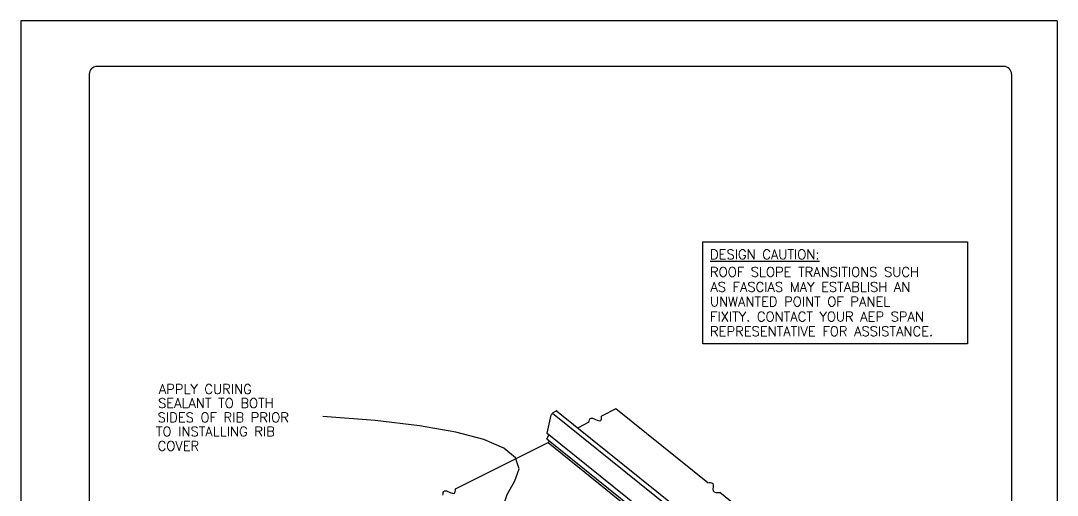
# Model space of a CAD drawing. Extents: x 119.1 to 127.6, y -14.5 to -3.5.
# Drawn here: x 119.08 to 127.58, y -7.37 to -3.48 of the extents above; entities that cross this region are included whole.
import ezdxf

# ---------------------------------------------------------------- set-up
doc = ezdxf.new("R2010")
doc.units = 0
doc.header["$LTSCALE"] = 0.5
doc.header["$MEASUREMENT"] = 0
for name, color, linetype in [('BORDER', 9, 'CONTINUOUS'), ('DIM', 4, 'CONTINUOUS'), ('DWG', 2, 'CONTINUOUS')]:
    doc.layers.add(name, color=color, linetype=linetype)
doc.styles.get("Standard").update_dxf_attribs({"font": 'romans.shx'})

msp = doc.modelspace()

# ---------------------------------------------------------------- linework, layer by layer
at = {"layer": 'BORDER'}
for p, q in [((127.5798, -3.4766), (119.0798, -3.4766)), ((119.0798, -3.4766), (119.0798, -14.4766)), ((127.5798, -3.4766), (127.5798, -14.4766)), ((127.1423, -3.8516), (119.7048, -3.8516)), ((119.6423, -3.9141), (119.6423, -14.0391)), ((127.2048, -3.9141), (127.2048, -14.0391))]:
    msp.add_line(p, q, dxfattribs=at)
for centre, start, end in [((119.7048, -3.9141), 90, 180), ((127.1423, -3.9141), 0, 90)]:
    msp.add_arc(centre, 0.0625, start, end, dxfattribs=at)
at = {"layer": 'DIM', "color": 5}
msp.add_lwpolyline([(124.6741, -5.2912), (126.8426, -5.2912), (126.8426, -6.1287), (124.6741, -6.1287)], close=True, dxfattribs=at)
msp.add_lwpolyline([(123.1415, -8.5995), (123.0777, -8.3748), (123.0318, -8.1663), (123.0036, -7.9738), (122.9934, -7.7975), (123.001, -7.6373), (123.0264, -7.4932), (123.0697, -7.3653), (123.1309, -7.2534), (123.1676, -7.1543), (123.1376, -7.0647), (123.0408, -6.9845), (122.8773, -6.9138), (122.647, -6.8524), (122.3501, -6.8006), (121.9863, -6.7581), (121.5559, -6.7251)], dxfattribs=at)
at = {"layer": 'DWG'}
for p, q in [((123.3978, -6.8602), (123.4309, -6.7139)), ((123.4309, -6.7139), (123.4333, -6.7081)), ((123.4333, -6.7081), (123.4367, -6.7023)), ((123.4367, -6.7023), (123.4408, -6.6965)), ((123.4408, -6.6965), (123.4466, -6.6915)), ((123.4408, -6.6965), (124.695, -7.7056)), ((123.4466, -6.6915), (123.4515, -6.6882)), ((123.4515, -6.6882), (123.4689, -6.68)), ((123.473, -6.6783), (123.4689, -6.68)), ((123.4689, -6.68), (123.473, -6.6783)), ((123.473, -6.6783), (124.7286, -7.6868)), ((123.4772, -6.6783), (123.473, -6.6783)), ((123.4747, -6.6824), (123.4772, -6.6841)), ((123.4796, -6.68), (123.4772, -6.6783)), ((123.9607, -6.661), (123.842, -6.7203)), ((124.7131, -7.2676), (123.9607, -6.661)), ((123.7382, -6.7722), (123.6499, -6.8164)), ((123.3953, -6.9073), (123.411, -6.8775)), ((123.3978, -6.8635), (123.3978, -6.8602)), ((123.3986, -6.866), (123.3978, -6.8635)), ((124.6476, -7.8711), (123.3978, -6.8635)), ((122.6444, -7.3191), (123.4003, -6.9412)), ((123.3953, -6.9073), (124.6529, -7.9215)), ((123.4003, -6.9412), (123.4044, -6.9387)), ((123.4003, -6.9412), (123.4044, -6.9387)), ((123.4044, -6.9387), (123.4086, -6.9354)), ((123.4044, -6.9387), (124.6497, -7.9428)), ((123.4119, -6.9304), (123.4086, -6.9354)), ((123.4119, -6.9304), (123.4143, -6.9255)), ((123.4143, -6.9255), (123.4152, -6.9246)), ((125.5652, -7.9546), (124.8137, -7.3487))]:
    msp.add_line(p, q, dxfattribs=at)
for points in [[(123.7392, -6.7725), (123.7502, -6.74), (123.836, -6.7568), (123.8425, -6.7205)], [(124.7129, -7.2677), (124.7541, -7.2738), (124.7578, -7.3338), (124.8137, -7.3487)], [(122.541, -7.3708), (122.5534, -7.3353), (122.6363, -7.3541), (122.6444, -7.3191)]]:
    msp.add_spline(points, degree=3, dxfattribs=at)

# ---------------------------------------------------------------- texts
at = {"layer": 'DIM'}
for s, p in [('%%UDESIGN CAUTION:', (124.7322, -5.4337)), ('ROOF SLOPE TRANSITIONS SUCH', (124.732, -5.5775)), ('AS FASCIAS MAY ESTABLISH AN', (124.735, -5.7006)), ('UNWANTED POINT OF PANEL', (124.732, -5.8206)), ('FIXITY. CONTACT YOUR AEP SPAN', (124.7322, -5.9438)), ('REPRESENTATIVE FOR ASSISTANCE.', (124.7322, -6.0645)), ('APPLY CURING', (120.2116, -6.5391)), ('SEALANT TO BOTH', (120.2059, -6.6538)), ('SIDES OF RIB PRIOR', (120.2025, -6.7713)), (' TO INSTALLING RIB', (120.1343, -6.887)), ('COVER', (120.2025, -7.0051))]:
    msp.add_text(s, height=0.07875, dxfattribs=at).set_placement(p)

doc.saveas('drawing.dxf')
